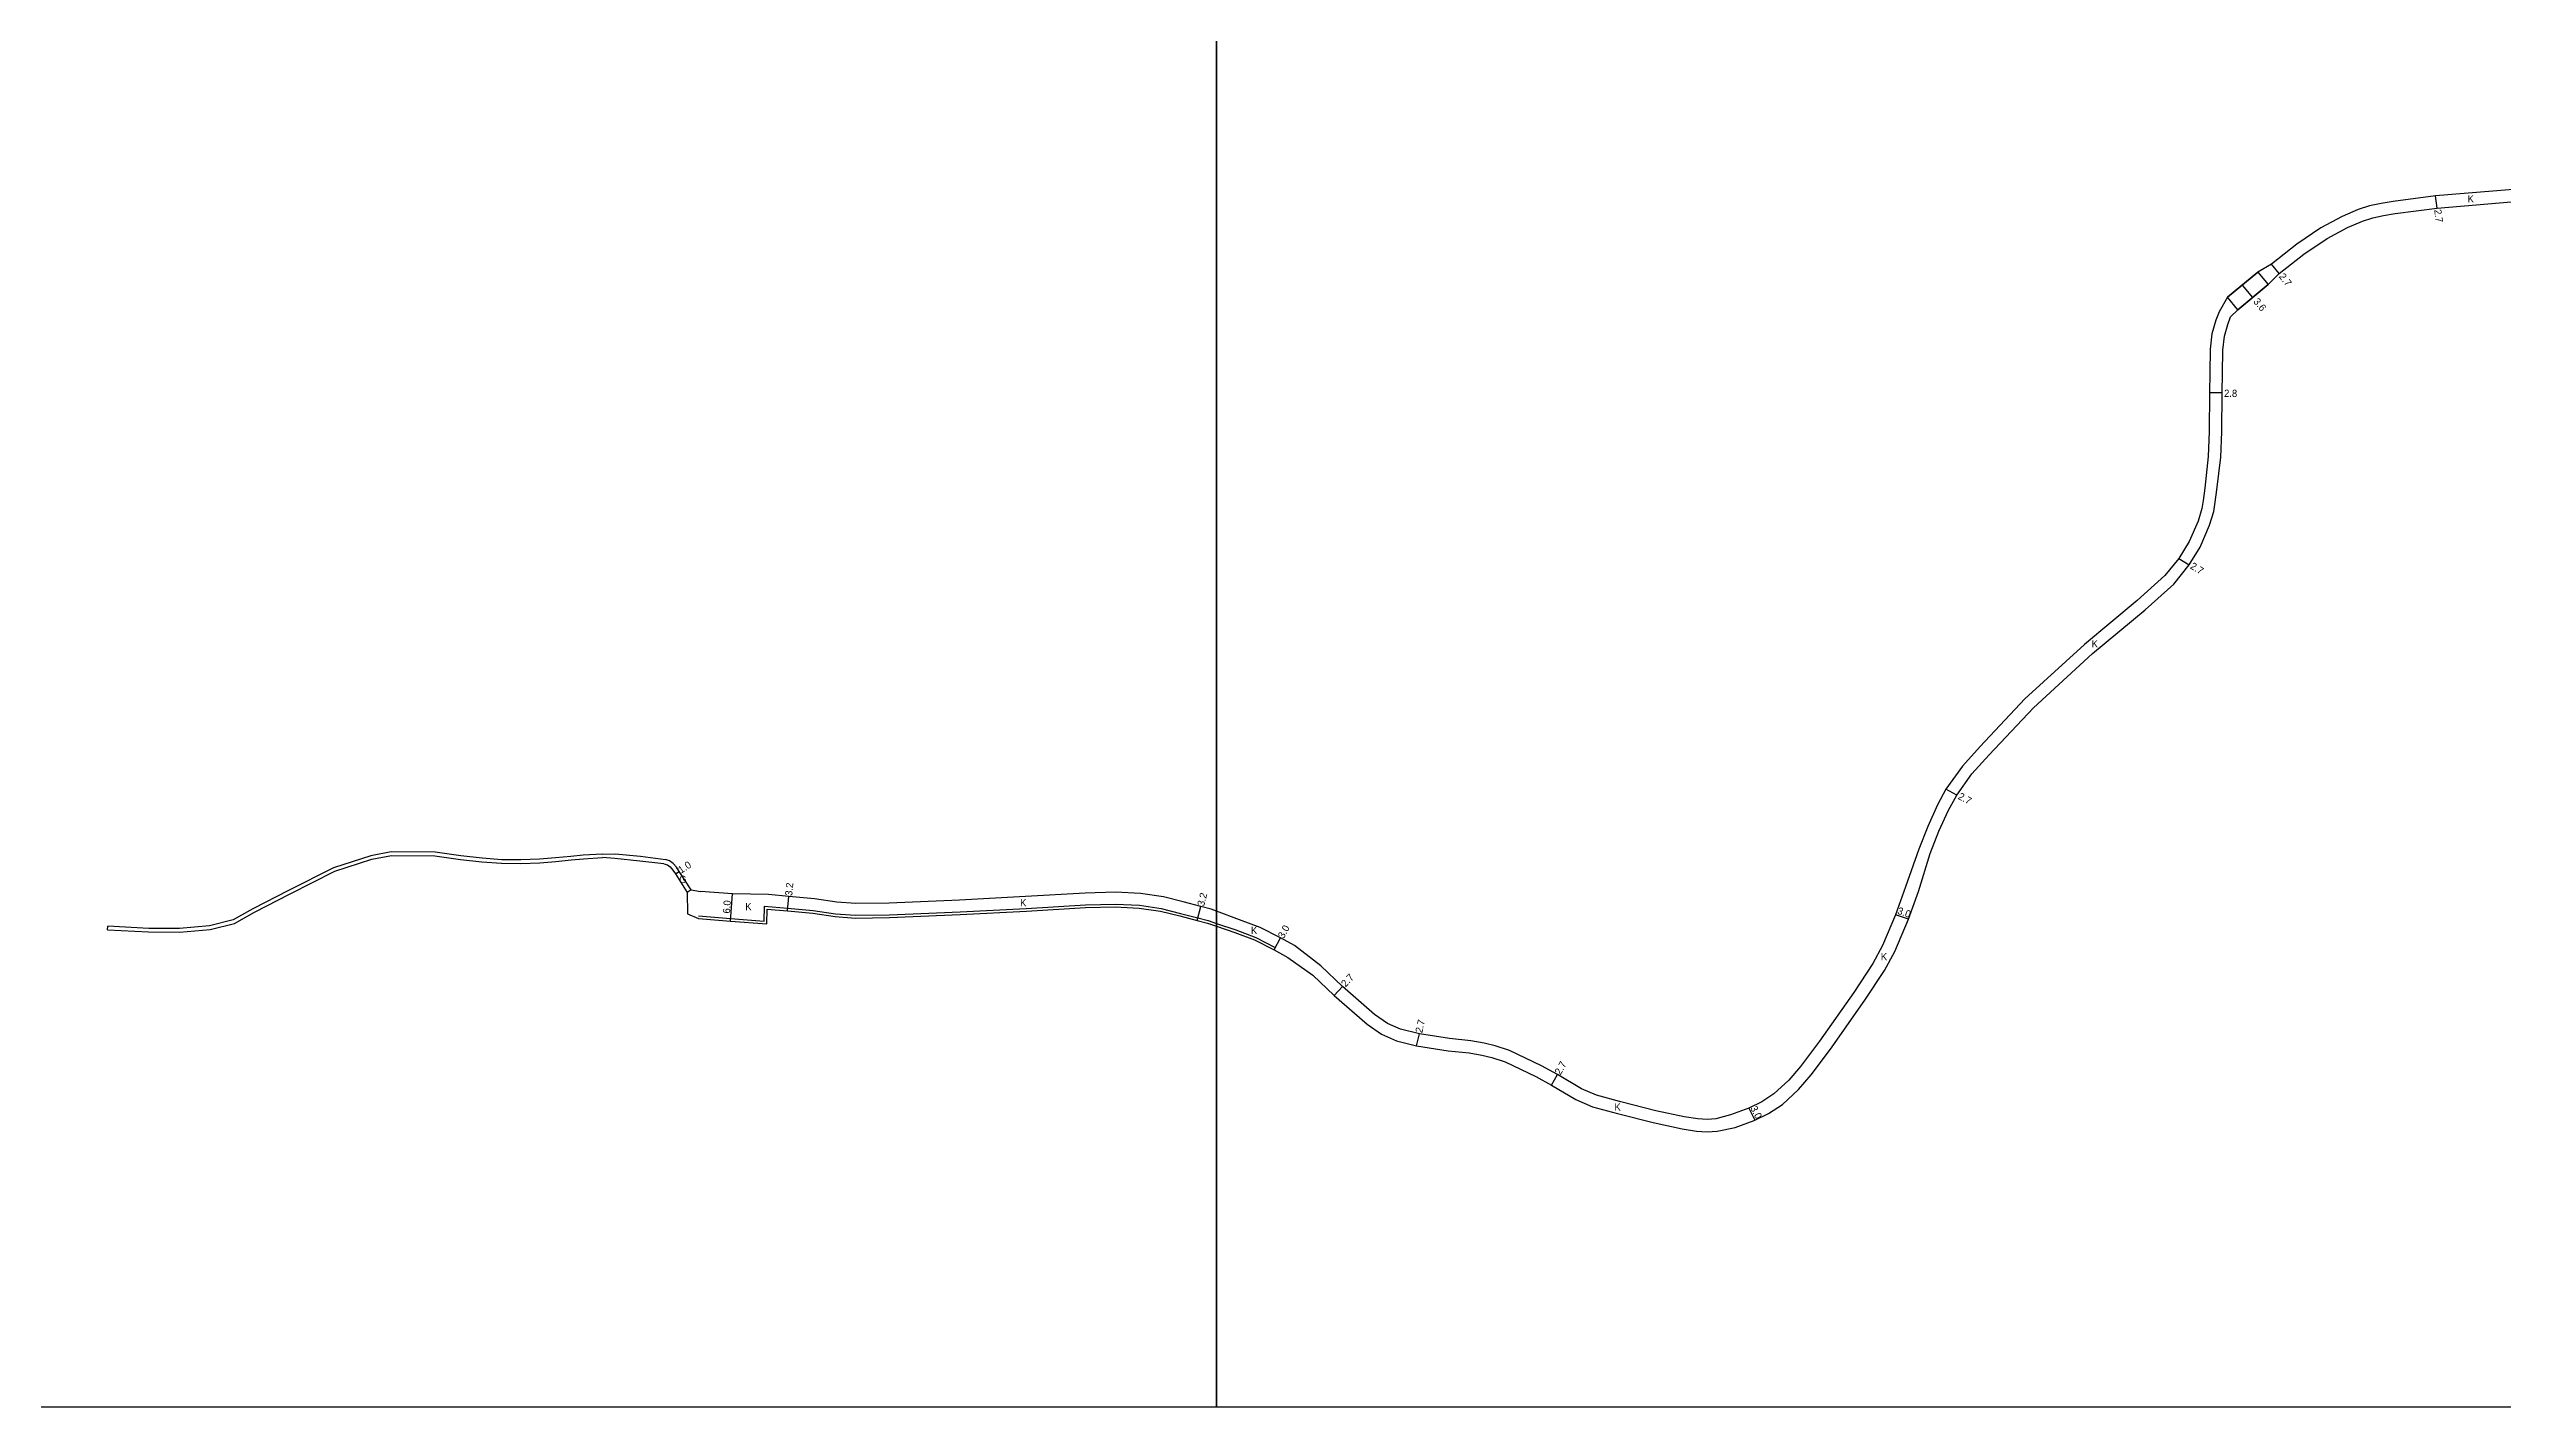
# Model space of a CAD drawing. Header units: metres. Extents: x 0 to 2400, y -93000 to -90000.
# Drawn here: x 542 to 1084, y -93000 to -92700 of the extents above; entities that cross this region are included whole.
import ezdxf

# ---------------------------------------------------------------- set-up
doc = ezdxf.new("R2010")
doc.units = ezdxf.units.M
doc.header["$LTSCALE"] = 2.5
for name, color, linetype in [('図郭', 7, 'Continuous'), ('幅員', 7, 'Continuous'), ('歩道・分離帯・安全施設', 7, 'Continuous'), ('舗装', 7, 'Continuous'), ('道路', 7, 'Continuous')]:
    doc.layers.add(name, color=color, linetype=linetype)
doc.styles.get("Standard").update_dxf_attribs({"font": ''})
doc.styles.get('Standard').set_extended_font_data('@MS PGothic')

msp = doc.modelspace()

# ---------------------------------------------------------------- linework, layer by layer
at = {"layer": '図郭'}
for points in [[(0, -93000), (800, -93000), (800, -92400), (0, -92400)], [(800, -93000), (1600, -93000), (1600, -92400), (800, -92400)]]:
    msp.add_lwpolyline(points, close=True, dxfattribs=at)
at = {"layer": '幅員'}
for points in [[(1069.63, -92735.12), (1069.28, -92732.45)], [(1026.61, -92752.13), (1028.89, -92754.89)], [(1034.77, -92749.62), (1033.09, -92747.5)], [(1022.19, -92775.95), (1019.39, -92775.92)], [(1012.57, -92812.58), (1014.88, -92813.98)], [(963.52, -92864.81), (961.14, -92863.54)], [(680.45, -92882.23), (681.29, -92881.69)], [(692.61, -92892.65), (693.08, -92886.67)], [(705.21, -92890.39), (705.5, -92887.2)], [(795.76, -92892.54), (796.57, -92889.44)], [(952.86, -92892.27), (950.03, -92891.27)], [(812.72, -92899.03), (814.15, -92896.39)], [(826.01, -92909.07), (827.86, -92907.11)], [(844.2, -92920.19), (844.82, -92917.56)], [(874.02, -92928.94), (875.33, -92926.57)], [(917.6, -92933.99), (918.95, -92936.67)]]:
    msp.add_lwpolyline(points, dxfattribs=at)
at = {"layer": '歩道・分離帯・安全施設'}
for points in [[(685.59, -92891.49), (692.65, -92892.06), (700.05, -92892.65), (700.16, -92889.35), (705.26, -92889.79), (710.89, -92890.3), (715.86, -92891.08), (720.26, -92891.38), (727.77, -92891.28), (743.35, -92890.6), (757.97, -92889.85), (771.06, -92889.06), (777.65, -92888.89), (782.95, -92889.17), (787.77, -92889.87), (792.01, -92890.95)], [(792.01, -92890.95), (795.91, -92891.96), (798.17, -92892.54), (800, -92893.16)], [(800, -92893.16), (804.28, -92894.62), (808.65, -92896.27), (812.99, -92898.49)]]:
    msp.add_lwpolyline(points, dxfattribs=at)
at = {"layer": '舗装'}
msp.add_lwpolyline([(683.93, -92885.78), (683.09, -92886.33)], dxfattribs=at)
at = {"layer": '道路'}
for points in [[(1091.9, -92730.58), (1069.28, -92732.45), (1059.95, -92733.65), (1057.32, -92734.12), (1054.72, -92734.67), (1052.19, -92735.48), (1048.67, -92736.99), (1043.97, -92739.51), (1038.63, -92743.11), (1033.09, -92747.5)], [(1034.77, -92749.62), (1040.23, -92745.29), (1045.37, -92741.82), (1049.84, -92739.43), (1053.14, -92738.01), (1055.42, -92737.29), (1057.84, -92736.77), (1060.36, -92736.32), (1069.63, -92735.12), (1092.08, -92733.27)], [(1033.09, -92747.5), (1030.05, -92749.3), (1023.34, -92754.84)], [(1030.05, -92749.3), (1023.34, -92754.84)], [(1025.61, -92757.59), (1032.32, -92752.05), (1034.77, -92749.62)], [(1025.61, -92757.59), (1032.32, -92752.05)], [(1023.34, -92754.84), (1021.49, -92758.03), (1020.75, -92759.93), (1019.91, -92762.91), (1019.51, -92766.32), (1019.44, -92771.55), (1019.39, -92775.92), (1019.31, -92784.52), (1019.08, -92790.02), (1018.34, -92797.03)], [(1021.02, -92797.38), (1021.87, -92790.19), (1022.11, -92784.59), (1022.19, -92775.95), (1022.24, -92771.59), (1022.31, -92766.51), (1022.66, -92763.45), (1023.41, -92760.82), (1024.04, -92759.19), (1025.61, -92757.59)], [(1018.34, -92797.03), (1017.98, -92799.73), (1017.68, -92801.52), (1016.86, -92804.27), (1014.87, -92808.77), (1012.57, -92812.58), (1009.5, -92816.32), (1003.36, -92821.85), (991.76, -92831.52), (978.55, -92843.58), (968.71, -92854.09), (964.79, -92858.43), (961.14, -92863.54), (959.31, -92866.96), (957.12, -92871.76), (955.15, -92876.79), (952.22, -92885.11)], [(955.05, -92886.12), (957.69, -92877.72), (959.6, -92872.82), (961.73, -92868.15), (963.52, -92864.81), (966.88, -92860.14), (970.7, -92855.92), (980.45, -92845.51), (993.54, -92833.56), (1005.13, -92823.9), (1011.46, -92818.2), (1014.88, -92813.98), (1017.27, -92810.02), (1019.4, -92805.2), (1020.32, -92802.14), (1020.65, -92800.13), (1021.02, -92797.38)], [(555.02, -92894.61), (564.09, -92895.07), (570.91, -92895.08), (577.65, -92894.5), (583.04, -92893.16), (587.49, -92890.67), (595.32, -92886.62), (605.25, -92881.61), (613.38, -92879.01), (617.77, -92878.15), (627.34, -92878.26), (632.98, -92879.02), (637.69, -92879.59), (642.06, -92879.89), (646.32, -92879.93), (650.49, -92879.76), (654.07, -92879.46), (657.42, -92879.15), (660.17, -92878.9), (664.37, -92878.64)], [(664.32, -92877.84), (660.11, -92878.11), (657.35, -92878.36), (654, -92878.66), (650.44, -92878.96), (646.31, -92879.12), (642.09, -92879.09), (637.76, -92878.79), (633.08, -92878.23), (627.4, -92877.46), (617.69, -92877.35), (613.18, -92878.24), (604.95, -92880.87), (594.96, -92885.91), (587.12, -92889.96), (582.74, -92892.41), (577.52, -92893.71), (570.88, -92894.28), (564.11, -92894.27), (555.07, -92893.81)], [(664.32, -92877.84), (667.15, -92877.8), (672.72, -92878.34), (678.24, -92879.04)], [(677.9, -92879.98), (672.62, -92879.39), (667.05, -92878.85), (664.37, -92878.64)], [(677.9, -92879.98), (678.68, -92880.26), (679.31, -92880.7), (679.9, -92881.38), (680.45, -92882.23), (683.09, -92886.33)], [(683.93, -92885.78), (681.29, -92881.69), (680.7, -92880.77), (679.98, -92879.96), (679.15, -92879.37), (678.24, -92879.04)], [(683.09, -92886.33), (683.15, -92891.07), (685.54, -92892.09)], [(683.93, -92885.78), (686.02, -92886.11)], [(701.01, -92886.82), (693.08, -92886.67), (686.02, -92886.11)], [(798.8, -92890.02), (796.57, -92889.44), (792.66, -92888.43), (788.28, -92887.31), (783.21, -92886.58), (777.68, -92886.29), (770.95, -92886.47), (757.82, -92887.25), (743.23, -92888.01), (727.69, -92888.68), (720.33, -92888.78), (716.15, -92888.49), (711.21, -92887.72), (705.5, -92887.2), (701.01, -92886.82)], [(952.22, -92885.11), (950.03, -92891.27), (947.16, -92898.07), (945, -92902.05), (940.76, -92908.45), (933.23, -92919.17), (929, -92924.78), (926.42, -92927.8), (923.15, -92930.8), (920.46, -92932.56), (917.6, -92933.99), (913.55, -92935.49)], [(914.59, -92938.3), (918.8, -92936.75), (921.96, -92935.16), (925, -92933.17), (928.58, -92929.88), (931.34, -92926.65), (935.66, -92920.94), (943.24, -92910.14), (947.58, -92903.6), (949.87, -92899.38), (952.86, -92892.27), (955.05, -92886.12)], [(685.54, -92892.09), (692.61, -92892.65), (700.63, -92893.29), (700.74, -92890)], [(700.74, -92890), (705.21, -92890.39), (710.81, -92890.9), (715.79, -92891.68), (720.24, -92891.98), (727.78, -92891.88), (743.38, -92891.2), (758, -92890.45), (771.09, -92889.66), (777.64, -92889.49), (782.89, -92889.77), (787.65, -92890.45), (791.87, -92891.53), (795.76, -92892.54), (798, -92893.12)], [(798, -92893.12), (800, -92893.8)], [(800, -92890.46), (798.8, -92890.02)], [(817.21, -92898.05), (814.15, -92896.39), (809.63, -92894.07), (805.1, -92892.36), (800, -92890.46)], [(555.02, -92894.61), (555.07, -92893.81)], [(800, -92893.8), (804.08, -92895.18), (808.41, -92896.82), (812.72, -92899.03), (815.77, -92900.69)], [(913.55, -92935.49), (910.32, -92936.37), (908.43, -92936.48), (906.34, -92936.35), (903.34, -92935.9), (897.06, -92934.55), (889.29, -92932.57), (883.92, -92931.13), (880.63, -92929.69), (875.33, -92926.57), (871.79, -92924.62), (864.76, -92921.25), (861.55, -92920.23), (859.15, -92919.62), (856.19, -92919.09), (851.47, -92918.62), (844.82, -92917.56), (840.61, -92916.57), (837.75, -92915.29), (834.92, -92913.33), (827.86, -92907.11), (823.03, -92902.54), (817.21, -92898.05)], [(815.77, -92900.69), (821.3, -92904.62), (826.01, -92909.07), (833.25, -92915.46), (836.42, -92917.65), (839.74, -92919.14), (844.2, -92920.19), (851.15, -92921.3), (855.82, -92921.77), (858.58, -92922.26), (860.8, -92922.83), (863.76, -92923.77), (870.56, -92927.02), (874.02, -92928.94), (879.39, -92932.09), (883.03, -92933.68), (888.6, -92935.19), (896.44, -92937.18), (902.86, -92938.56), (906.06, -92939.04), (908.43, -92939.19), (910.62, -92939.05), (914.59, -92938.3)]]:
    msp.add_lwpolyline(points, dxfattribs=at)
msp.add_lwpolyline([(1030.05, -92749.3), (1032.32, -92752.05), (1025.61, -92757.59), (1023.34, -92754.84)], close=True, dxfattribs=at)

# ---------------------------------------------------------------- texts
at = {"layer": '幅員'}
for s, rotation, p in [('2.7', 277.3646, (1069, -92735.51)), ('2.7', 308.4444, (1034.6, -92750.3)), ('3.6', 309.5367, (1028.95, -92755.84)), ('2.8', 359.3248, (1022.57, -92776.84)), ('2.7', 328.8708, (1014.95, -92814.66)), ('2.7', 331.8314, (963.67, -92865.6)), ('1.0', 32.656, (681.69, -92882.22)), ('3.2', 84.7807, (706.26, -92887.15)), ('3.2', 75.4749, (797.25, -92889.47)), ('6.0', 85.4541, (692.5, -92891.03)), ('3.0', 340.4053, (950.28, -92891.01)), ('3.0', 61.535, (814.86, -92896.66)), ('2.7', 46.6221, (828.51, -92907.35)), ('2.7', 76.7186, (845.43, -92917.48)), ('2.7', 61.0423, (876, -92926.77)), ('3.0', 296.7173, (917.87, -92933.96))]:
    msp.add_text(s, height=1.6, rotation=rotation, dxfattribs=at).set_placement(p)
at = {"layer": '舗装'}
for s, p in [('K', (1076.39, -92733.89)), ('K', (993.33, -92832.2)), ('G', (681.3, -92884.25)), ('K', (756.6, -92889.41)), ('K', (695.89, -92890.26)), ('K', (807.6, -92895.52)), ('K', (946.76, -92901.31)), ('K', (887.9, -92934.54))]:
    msp.add_text(s, height=1.6, dxfattribs=at).set_placement(p)

doc.saveas('drawing.dxf')
